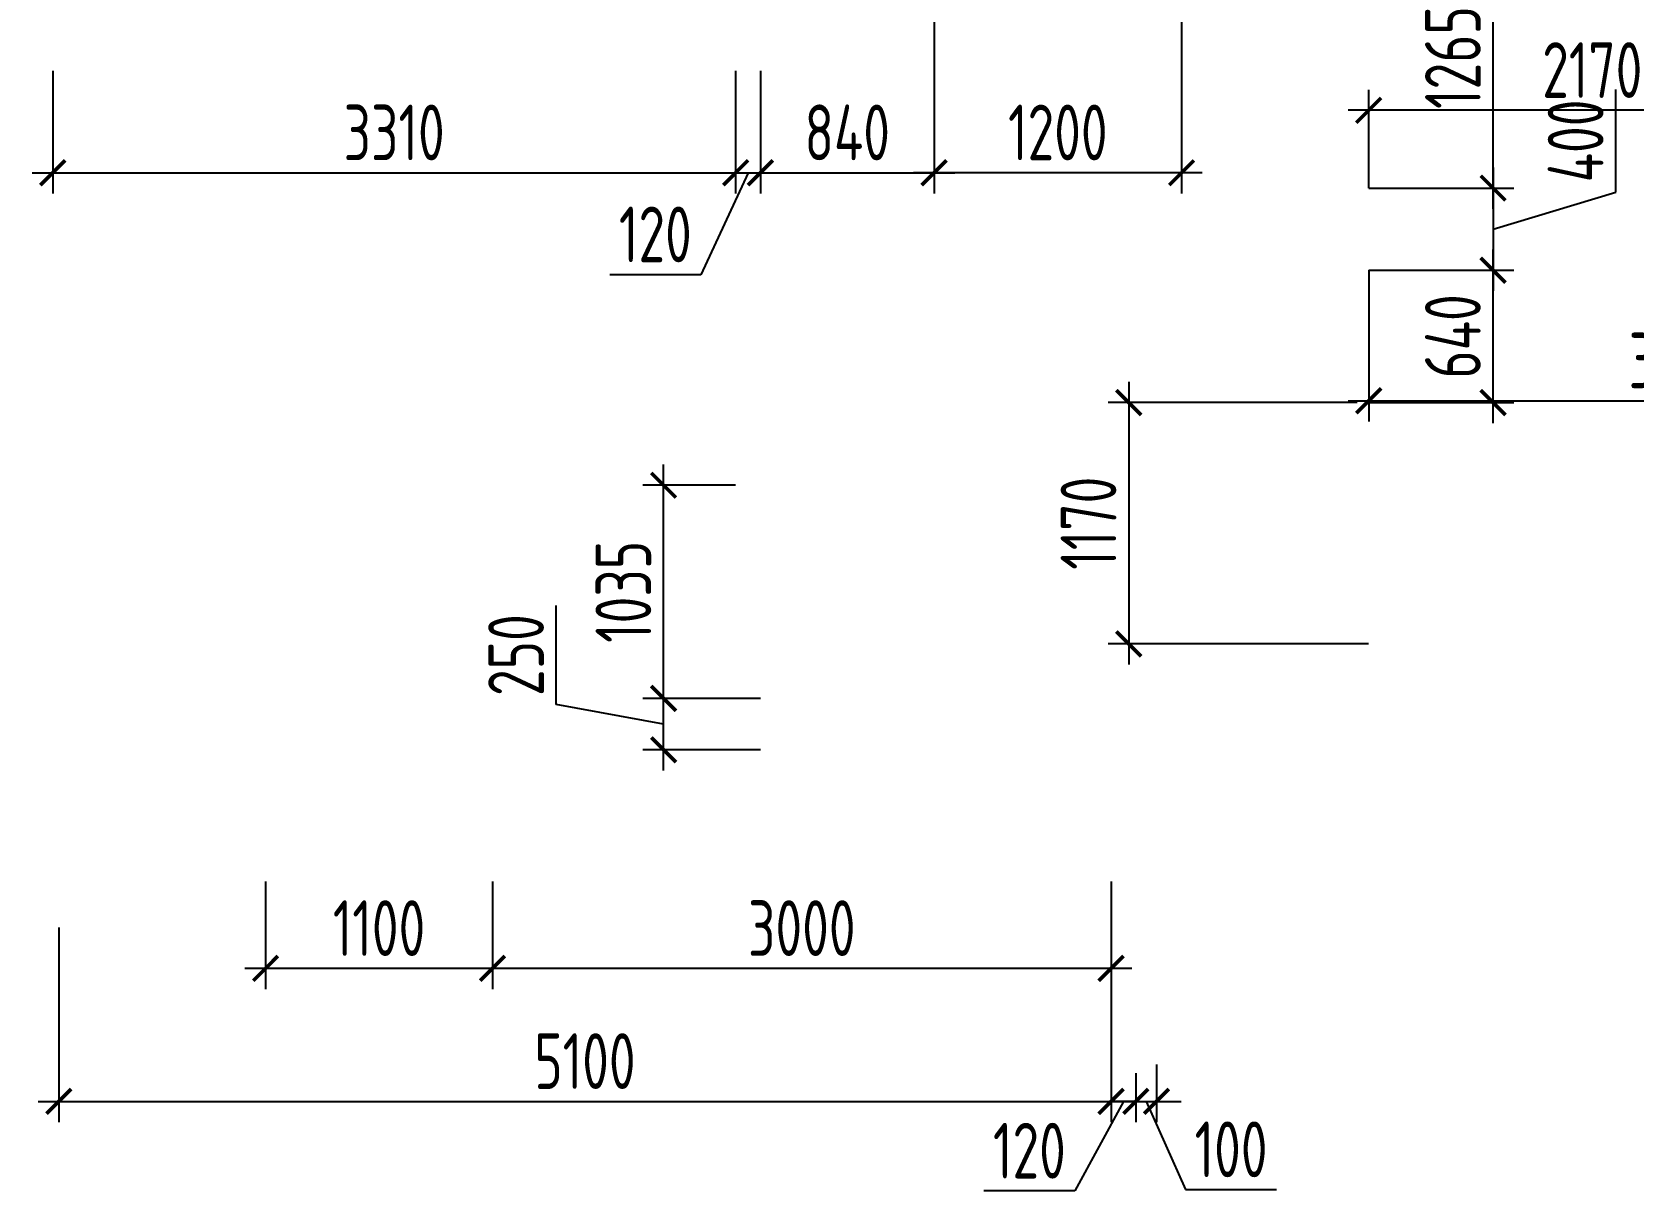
# Model space of a CAD drawing. Header units: millimetres. Extents: x -350007 to 536090, y -888 to 198380.
# Drawn here: x -291057 to -283291, y 59957 to 65572 of the extents above; entities that cross this region are included whole.
import ezdxf

# ---------------------------------------------------------------- set-up
doc = ezdxf.new("R2010")
doc.units = ezdxf.units.MM
doc.layers.add('АР_Размеры нов.', color=15, linetype='Continuous', lineweight=0)
doc.styles.add('ISOCPEUR', font='isocpeur.ttf', dxfattribs={"width": 0.7})
doc.dimstyles.new('R_100', dxfattribs={"dimtxt": 270, "dimasz": 120, "dimexe": 100, "dimexo": 0, "dimgap": 60, "dimtad": 1, "dimdec": 0, "dimrnd": 5, "dimzin": 0, "dimdsep": 46, "dimtxsty": 'ISOCPEUR', "dimblk": 'ARCHTICK', "dimcen": 0, "dimdle": 100, "dimclrd": 256, "dimclre": 256, "dimclrt": 256, "dimadec": 0, "dimazin": 0, "dimtfac": 2, "dimtdec": 0, "dimtofl": 0, "dimtmove": 1, "dimatfit": 3, "dimfxl": 1, "dimtvp": 3, "dimtolj": 1, "dimtzin": 0, "dimarcsym": 0})

# ---------------------------------------------------------------- blocks, each defined once
blk = doc.blocks.new('_ArchTick')
at = {"color": 0, "linetype": 'ByBlock', "const_width": 0.15}
blk.add_lwpolyline([(-0.5, -0.5), (0.5, 0.5)], dxfattribs=at)
blk = doc.blocks.new('*D2559')
at = {"layer": 'АР_Размеры нов.', "lineweight": -2, "ltscale": 100, "transparency": 16777216}
for p, q in [((-287995.1, 62243.1), (-287995.1, 63476.1)), ((-287645.7, 63376.1), (-288095.1, 63376.1)), ((-287645.6, 62343.1), (-288095.1, 62343.1))]:
    blk.add_line(p, q, dxfattribs=at)
at = {"layer": 'АР_Размеры нов.', "lineweight": -2, "ltscale": 100, "transparency": 16777216, "xscale": 120, "yscale": 120, "zscale": 120}
for p, rotation in [((-287995.1, 63376.1), 90), ((-287995.1, 62343.1), 270)]:
    blk.add_blockref('_ArchTick', p, dxfattribs=dict(at, rotation=rotation))
at = {"layer": 'АР_Размеры нов.', "ltscale": 100, "transparency": 16777216, "insert": (-288190.1, 62859.6), "char_height": 270, "attachment_point": 5, "rotation": 90, "style": 'ISOCPEUR'}
blk.add_mtext('\\A1;1035', dxfattribs=at)
blk = doc.blocks.new('*D2560')
at = {"layer": 'АР_Размеры нов.', "lineweight": -2, "ltscale": 100, "transparency": 16777216}
for p, q in [((-285740.2, 63876.4), (-285740.2, 62507.5)), ((-284632.7, 63776.4), (-285840.2, 63776.4)), ((-284577, 62607.5), (-285840.2, 62607.5))]:
    blk.add_line(p, q, dxfattribs=at)
at = {"layer": 'АР_Размеры нов.', "lineweight": -2, "ltscale": 100, "transparency": 16777216, "xscale": 120, "yscale": 120, "zscale": 120}
for p, rotation in [((-285740.2, 63776.4), 90), ((-285740.2, 62607.5), 270)]:
    blk.add_blockref('_ArchTick', p, dxfattribs=dict(at, rotation=rotation))
at = {"layer": 'АР_Размеры нов.', "ltscale": 100, "transparency": 16777216, "insert": (-285935.2, 63192), "char_height": 270, "attachment_point": 5, "rotation": 90, "style": 'ISOCPEUR'}
blk.add_mtext('\\A1;1170', dxfattribs=at)
blk = doc.blocks.new('*D2668')
at = {"layer": 'АР_Размеры нов.', "lineweight": -2, "ltscale": 100, "transparency": 16777216}
for p, q in [((-288515.1, 62313.6), (-288515.1, 62792.7)), ((-287995.1, 61994), (-287995.1, 62443.1)), ((-287995.1, 62218.6), (-288515.1, 62313.6)), ((-287525.5, 62343.1), (-288095.1, 62343.1)), ((-287525.5, 62094), (-288095.1, 62094))]:
    blk.add_line(p, q, dxfattribs=at)
at = {"layer": 'АР_Размеры нов.', "lineweight": -2, "ltscale": 100, "transparency": 16777216, "xscale": 120, "yscale": 120, "zscale": 120}
for p, rotation in [((-287995.1, 62343.1), 90), ((-287995.1, 62094), 270)]:
    blk.add_blockref('_ArchTick', p, dxfattribs=dict(at, rotation=rotation))
at = {"layer": 'АР_Размеры нов.', "ltscale": 100, "transparency": 16777216, "insert": (-288710.1, 62553.1), "char_height": 270, "attachment_point": 5, "rotation": 90, "style": 'ISOCPEUR'}
blk.add_mtext('\\A1;250', dxfattribs=at)
blk = doc.blocks.new('*D2918')
at = {"layer": 'АР_Размеры нов.', "lineweight": -2, "ltscale": 100, "transparency": 16777216}
for p, q in [((-286683.8, 65678.8), (-286683.8, 64790.3)), ((-285483.8, 65678.8), (-285483.8, 64790.3)), ((-285383.8, 64890.3), (-286783.8, 64890.3))]:
    blk.add_line(p, q, dxfattribs=at)
at = {"layer": 'АР_Размеры нов.', "lineweight": -2, "ltscale": 100, "transparency": 16777216, "xscale": 120, "yscale": 120, "zscale": 120, "rotation": 180}
blk.add_blockref('_ArchTick', (-286683.8, 64890.3), dxfattribs=at)
at = {"layer": 'АР_Размеры нов.', "lineweight": -2, "ltscale": 100, "transparency": 16777216, "xscale": 120, "yscale": 120, "zscale": 120}
blk.add_blockref('_ArchTick', (-285483.8, 64890.3), dxfattribs=at)
at = {"layer": 'АР_Размеры нов.', "ltscale": 100, "transparency": 16777216, "insert": (-286083.8, 65085.3), "char_height": 270, "attachment_point": 5, "style": 'ISOCPEUR'}
blk.add_mtext('\\A1;1200', dxfattribs=at)
blk = doc.blocks.new('*D2845')
at = {"layer": 'АР_Размеры нов.', "lineweight": -2, "ltscale": 500, "transparency": 16777216}
for p, q in [((-290926.8, 61233.3), (-290926.8, 60291)), ((-285825.7, 60975.7), (-285825.7, 60291)), ((-291026.8, 60391), (-285725.7, 60391))]:
    blk.add_line(p, q, dxfattribs=at)
at = {"layer": 'АР_Размеры нов.', "lineweight": -2, "ltscale": 500, "transparency": 16777216, "xscale": 120, "yscale": 120, "zscale": 120, "rotation": 180}
blk.add_blockref('_ArchTick', (-290926.8, 60391), dxfattribs=at)
at = {"layer": 'АР_Размеры нов.', "lineweight": -2, "ltscale": 500, "transparency": 16777216, "xscale": 120, "yscale": 120, "zscale": 120}
blk.add_blockref('_ArchTick', (-285825.7, 60391), dxfattribs=at)
at = {"layer": 'АР_Размеры нов.', "lineweight": 13, "ltscale": 500, "transparency": 16777216, "insert": (-288376.3, 60586), "char_height": 270, "attachment_point": 5, "style": 'ISOCPEUR'}
blk.add_mtext('\\A1;5100', dxfattribs=at)
blk = doc.blocks.new('*D2846')
at = {"layer": 'АР_Размеры нов.', "lineweight": -2, "ltscale": 500, "transparency": 16777216}
for p, q in [((-285825.7, 60975.7), (-285825.7, 60291)), ((-285705.5, 60527.7), (-285705.5, 60291)), ((-285765.6, 60391), (-286001.1, 59957)), ((-285925.7, 60391), (-285605.5, 60391)), ((-286001.1, 59957), (-286442.4, 59957))]:
    blk.add_line(p, q, dxfattribs=at)
at = {"layer": 'АР_Размеры нов.', "lineweight": -2, "ltscale": 500, "transparency": 16777216, "xscale": 120, "yscale": 120, "zscale": 120, "rotation": 180}
blk.add_blockref('_ArchTick', (-285825.7, 60391), dxfattribs=at)
at = {"layer": 'АР_Размеры нов.', "lineweight": -2, "ltscale": 500, "transparency": 16777216, "xscale": 120, "yscale": 120, "zscale": 120}
blk.add_blockref('_ArchTick', (-285705.5, 60391), dxfattribs=at)
at = {"layer": 'АР_Размеры нов.', "lineweight": 13, "ltscale": 500, "transparency": 16777216, "insert": (-286221.8, 60152), "char_height": 270, "attachment_point": 5, "style": 'ISOCPEUR'}
blk.add_mtext('\\A1;120', dxfattribs=at)
blk = doc.blocks.new('*D2847')
at = {"layer": 'АР_Размеры нов.', "lineweight": -2, "ltscale": 500, "transparency": 16777216}
for p, q in [((-285705.5, 60527.7), (-285705.5, 60291)), ((-285605.5, 60570.3), (-285605.5, 60291)), ((-285705.5, 60391), (-285825.5, 60391)), ((-285705.5, 60391), (-285605.5, 60391)), ((-285655.5, 60391), (-285464.7, 59963.5)), ((-285605.5, 60391), (-285485.5, 60391)), ((-285464.7, 59963.5), (-285023.4, 59963.5))]:
    blk.add_line(p, q, dxfattribs=at)
at = {"layer": 'АР_Размеры нов.', "lineweight": -2, "ltscale": 500, "transparency": 16777216, "xscale": 120, "yscale": 120, "zscale": 120}
blk.add_blockref('_ArchTick', (-285705.5, 60391), dxfattribs=at)
at = {"layer": 'АР_Размеры нов.', "lineweight": -2, "ltscale": 500, "transparency": 16777216, "xscale": 120, "yscale": 120, "zscale": 120, "rotation": 180}
blk.add_blockref('_ArchTick', (-285605.5, 60391), dxfattribs=at)
at = {"layer": 'АР_Размеры нов.', "lineweight": 13, "ltscale": 500, "transparency": 16777216, "insert": (-285244, 60158.5), "char_height": 270, "attachment_point": 5, "style": 'ISOCPEUR'}
blk.add_mtext('\\A1;100', dxfattribs=at)
blk = doc.blocks.new('*D2852')
at = {"layer": 'АР_Размеры нов.', "lineweight": -2, "ltscale": 500, "transparency": 16777216}
for p, q in [((-290956.8, 65384.5), (-290956.8, 64790.3)), ((-287645.7, 65384.5), (-287645.7, 64790.3)), ((-291056.8, 64890.3), (-287545.7, 64890.3))]:
    blk.add_line(p, q, dxfattribs=at)
at = {"layer": 'АР_Размеры нов.', "lineweight": -2, "ltscale": 500, "transparency": 16777216, "xscale": 120, "yscale": 120, "zscale": 120, "rotation": 180}
blk.add_blockref('_ArchTick', (-290956.8, 64890.3), dxfattribs=at)
at = {"layer": 'АР_Размеры нов.', "lineweight": -2, "ltscale": 500, "transparency": 16777216, "xscale": 120, "yscale": 120, "zscale": 120}
blk.add_blockref('_ArchTick', (-287645.7, 64890.3), dxfattribs=at)
at = {"layer": 'АР_Размеры нов.', "lineweight": 13, "ltscale": 500, "transparency": 16777216, "insert": (-289301.3, 65085.3), "char_height": 270, "attachment_point": 5, "style": 'ISOCPEUR'}
blk.add_mtext('\\A1;3310', dxfattribs=at)
blk = doc.blocks.new('*D2853')
at = {"layer": 'АР_Размеры нов.', "lineweight": -2, "ltscale": 500, "transparency": 16777216}
for p, q in [((-287645.7, 65384.5), (-287645.7, 64790.3)), ((-287525.5, 65384.5), (-287525.5, 64790.3)), ((-287585.6, 64890.3), (-287814.5, 64396.3)), ((-287745.7, 64890.3), (-287425.5, 64890.3)), ((-287814.5, 64396.3), (-288255.8, 64396.3))]:
    blk.add_line(p, q, dxfattribs=at)
at = {"layer": 'АР_Размеры нов.', "lineweight": -2, "ltscale": 500, "transparency": 16777216, "xscale": 120, "yscale": 120, "zscale": 120, "rotation": 180}
blk.add_blockref('_ArchTick', (-287645.7, 64890.3), dxfattribs=at)
at = {"layer": 'АР_Размеры нов.', "lineweight": -2, "ltscale": 500, "transparency": 16777216, "xscale": 120, "yscale": 120, "zscale": 120}
blk.add_blockref('_ArchTick', (-287525.5, 64890.3), dxfattribs=at)
at = {"layer": 'АР_Размеры нов.', "lineweight": 13, "ltscale": 500, "transparency": 16777216, "insert": (-288035.1, 64591.3), "char_height": 270, "attachment_point": 5, "style": 'ISOCPEUR'}
blk.add_mtext('\\A1;120', dxfattribs=at)
blk = doc.blocks.new('*D2854')
at = {"layer": 'АР_Размеры нов.', "lineweight": -2, "ltscale": 500, "transparency": 16777216}
for p, q in [((-287525.5, 65384.5), (-287525.5, 64790.3)), ((-286683.8, 65384.5), (-286683.8, 64790.3)), ((-287625.5, 64890.3), (-286583.8, 64890.3))]:
    blk.add_line(p, q, dxfattribs=at)
at = {"layer": 'АР_Размеры нов.', "lineweight": -2, "ltscale": 500, "transparency": 16777216, "xscale": 120, "yscale": 120, "zscale": 120, "rotation": 180}
blk.add_blockref('_ArchTick', (-287525.5, 64890.3), dxfattribs=at)
at = {"layer": 'АР_Размеры нов.', "lineweight": -2, "ltscale": 500, "transparency": 16777216, "xscale": 120, "yscale": 120, "zscale": 120}
blk.add_blockref('_ArchTick', (-286683.8, 64890.3), dxfattribs=at)
at = {"layer": 'АР_Размеры нов.', "lineweight": 13, "ltscale": 500, "transparency": 16777216, "insert": (-287104.7, 65085.3), "char_height": 270, "attachment_point": 5, "style": 'ISOCPEUR'}
blk.add_mtext('\\A1;840', dxfattribs=at)
blk = doc.blocks.new('*D2504')
at = {"layer": 'АР_Размеры нов.', "lineweight": -2, "ltscale": 500, "transparency": 16777216}
for p, q in [((-288824.6, 61455.7), (-288824.6, 60935.3)), ((-285825.7, 61455.7), (-285825.7, 60935.3)), ((-285725.7, 61035.3), (-288924.6, 61035.3))]:
    blk.add_line(p, q, dxfattribs=at)
at = {"layer": 'АР_Размеры нов.', "lineweight": -2, "ltscale": 500, "transparency": 16777216, "xscale": 120, "yscale": 120, "zscale": 120, "rotation": 180}
blk.add_blockref('_ArchTick', (-288824.6, 61035.3), dxfattribs=at)
at = {"layer": 'АР_Размеры нов.', "lineweight": -2, "ltscale": 500, "transparency": 16777216, "xscale": 120, "yscale": 120, "zscale": 120}
blk.add_blockref('_ArchTick', (-285825.7, 61035.3), dxfattribs=at)
at = {"layer": 'АР_Размеры нов.', "lineweight": 13, "ltscale": 500, "transparency": 16777216, "insert": (-287325.1, 61230.3), "char_height": 270, "attachment_point": 5, "style": 'ISOCPEUR'}
blk.add_mtext('\\A1;3000', dxfattribs=at)
blk = doc.blocks.new('*D2505')
at = {"layer": 'АР_Размеры нов.', "lineweight": -2, "ltscale": 500, "transparency": 16777216}
for p, q in [((-289924.6, 61455.7), (-289924.6, 60935.3)), ((-288824.6, 61455.7), (-288824.6, 60935.3)), ((-288724.6, 61035.3), (-290024.6, 61035.3))]:
    blk.add_line(p, q, dxfattribs=at)
at = {"layer": 'АР_Размеры нов.', "lineweight": -2, "ltscale": 500, "transparency": 16777216, "xscale": 120, "yscale": 120, "zscale": 120, "rotation": 180}
blk.add_blockref('_ArchTick', (-289924.6, 61035.3), dxfattribs=at)
at = {"layer": 'АР_Размеры нов.', "lineweight": -2, "ltscale": 500, "transparency": 16777216, "xscale": 120, "yscale": 120, "zscale": 120}
blk.add_blockref('_ArchTick', (-288824.6, 61035.3), dxfattribs=at)
at = {"layer": 'АР_Размеры нов.', "lineweight": 13, "ltscale": 500, "transparency": 16777216, "insert": (-289374.6, 61230.3), "char_height": 270, "attachment_point": 5, "style": 'ISOCPEUR'}
blk.add_mtext('\\A1;1100', dxfattribs=at)
blk = doc.blocks.new('*D7055')
at = {"layer": 'АР_Размеры нов.', "lineweight": -2, "transparency": 16777216}
for p, q in [((-284576.6, 64417.9), (-284576.6, 63685.3)), ((-281526.9, 64412.3), (-281526.9, 63685.3)), ((-284676.6, 63785.3), (-281426.9, 63785.3))]:
    blk.add_line(p, q, dxfattribs=at)
at = {"layer": 'АР_Размеры нов.', "lineweight": -2, "transparency": 16777216, "xscale": 120, "yscale": 120, "zscale": 120, "rotation": 180}
blk.add_blockref('_ArchTick', (-284576.6, 63785.3), dxfattribs=at)
at = {"layer": 'АР_Размеры нов.', "lineweight": -2, "transparency": 16777216, "xscale": 120, "yscale": 120, "zscale": 120}
blk.add_blockref('_ArchTick', (-281526.9, 63785.3), dxfattribs=at)
at = {"layer": 'АР_Размеры нов.', "transparency": 16777216, "insert": (-283051.7, 63980.3), "char_height": 270, "attachment_point": 5, "style": 'ISOCPEUR'}
blk.add_mtext('\\A1;3050', dxfattribs=at)
blk = doc.blocks.new('*D7064')
at = {"layer": 'АР_Размеры нов.', "lineweight": -2, "transparency": 16777216}
for p, q in [((-284576.8, 64815.7), (-284576.8, 65292.6)), ((-282408.7, 64815.7), (-282408.7, 65292.6)), ((-282308.7, 65192.6), (-284676.8, 65192.6))]:
    blk.add_line(p, q, dxfattribs=at)
at = {"layer": 'АР_Размеры нов.', "lineweight": -2, "transparency": 16777216, "xscale": 120, "yscale": 120, "zscale": 120, "rotation": 180}
blk.add_blockref('_ArchTick', (-284576.8, 65192.6), dxfattribs=at)
at = {"layer": 'АР_Размеры нов.', "lineweight": -2, "transparency": 16777216, "xscale": 120, "yscale": 120, "zscale": 120}
blk.add_blockref('_ArchTick', (-282408.7, 65192.6), dxfattribs=at)
at = {"layer": 'АР_Размеры нов.', "transparency": 16777216, "insert": (-283492.8, 65387.6), "char_height": 270, "attachment_point": 5, "style": 'ISOCPEUR'}
blk.add_mtext('\\A1;2170', dxfattribs=at)
blk = doc.blocks.new('*D7065')
at = {"layer": 'АР_Размеры нов.', "lineweight": -2, "transparency": 16777216}
for p, q in [((-283973.7, 64715.7), (-283973.7, 66180.9)), ((-284577, 66080.9), (-283873.7, 66080.9)), ((-284576.8, 64815.7), (-283873.7, 64815.7))]:
    blk.add_line(p, q, dxfattribs=at)
at = {"layer": 'АР_Размеры нов.', "lineweight": -2, "transparency": 16777216, "xscale": 120, "yscale": 120, "zscale": 120}
for p, rotation in [((-283973.7, 66080.9), 90), ((-283973.7, 64815.7), 270)]:
    blk.add_blockref('_ArchTick', p, dxfattribs=dict(at, rotation=rotation))
at = {"layer": 'АР_Размеры нов.', "transparency": 16777216, "insert": (-284168.7, 65448.3), "char_height": 270, "attachment_point": 5, "rotation": 90, "style": 'ISOCPEUR'}
blk.add_mtext('\\A1;1265', dxfattribs=at)
blk = doc.blocks.new('*D7070')
at = {"layer": 'АР_Размеры нов.', "lineweight": -2, "transparency": 16777216}
for p, q in [((-283378.7, 64795.3), (-283378.7, 65293.3)), ((-283973.7, 64915.7), (-283973.7, 64317.9)), ((-284576.8, 64815.7), (-283873.7, 64815.7)), ((-283973.7, 64616.8), (-283378.7, 64795.3)), ((-284576.6, 64417.9), (-283873.7, 64417.9))]:
    blk.add_line(p, q, dxfattribs=at)
at = {"layer": 'АР_Размеры нов.', "lineweight": -2, "transparency": 16777216, "xscale": 120, "yscale": 120, "zscale": 120}
for p, rotation in [((-283973.7, 64815.7), 90), ((-283973.7, 64417.9), 270)]:
    blk.add_blockref('_ArchTick', p, dxfattribs=dict(at, rotation=rotation))
at = {"layer": 'АР_Размеры нов.', "transparency": 16777216, "insert": (-283573.7, 65044.3), "char_height": 270, "attachment_point": 5, "rotation": 90, "style": 'ISOCPEUR'}
blk.add_mtext('\\A1;400', dxfattribs=at)
blk = doc.blocks.new('*D7071')
at = {"layer": 'АР_Размеры нов.', "lineweight": -2, "transparency": 16777216}
for p, q in [((-283973.7, 63676.4), (-283973.7, 64517.9)), ((-284576.6, 64417.9), (-283873.7, 64417.9)), ((-284576.3, 63776.4), (-283873.7, 63776.4))]:
    blk.add_line(p, q, dxfattribs=at)
at = {"layer": 'АР_Размеры нов.', "lineweight": -2, "transparency": 16777216, "xscale": 120, "yscale": 120, "zscale": 120}
for p, rotation in [((-283973.7, 64417.9), 90), ((-283973.7, 63776.4), 270)]:
    blk.add_blockref('_ArchTick', p, dxfattribs=dict(at, rotation=rotation))
at = {"layer": 'АР_Размеры нов.', "transparency": 16777216, "insert": (-284168.7, 64097.2), "char_height": 270, "attachment_point": 5, "rotation": 90, "style": 'ISOCPEUR'}
blk.add_mtext('\\A1;640', dxfattribs=at)

msp = doc.modelspace()

# ---------------------------------------------------------------- dimensions: what is measured, and where the dimension line sits
at = {"layer": 'АР_Размеры нов.'}
for base, p1, p2, picture, middle in [((-283973.7, 66080.9), (-284576.8, 64815.7), (-284577, 66080.9), '*D7065', (-284168.7, 65448.3)), ((-283973.7, 64417.9), (-284576.8, 64815.7), (-284576.6, 64417.9), '*D7070', (-283573.7, 64855.3)), ((-283973.7299, 64417.911), (-284576.284, 63776.4202), (-284576.5994, 64417.911), '*D7071', (-284168.7299, 64097.1656))]:
    dim = msp.add_linear_dim(base=base, p1=p1, p2=p2, angle=90, dimstyle='R_100', override={"dimpost": '\\X'}, dxfattribs=at)
    dim.commit()
    dim.dimension.update_dxf_attribs({"geometry": picture, "text_midpoint": middle})
at = {"layer": 'АР_Размеры нов.', "ltscale": 100}
dim = msp.add_linear_dim(base=(-286683.8, 64890.3), p1=(-285483.8, 65678.8), p2=(-286683.8, 65678.8), dimstyle='R_100', override={"dimpost": '\\X', "dimfxl": 2.5, "dimarcsym": 2}, dxfattribs=at)
dim.commit()
dim.dimension.update_dxf_attribs({"geometry": '*D2918', "text_midpoint": (-286083.8, 65085.3)})
at = {"layer": 'АР_Размеры нов.'}
for base, p1, p2, picture, middle in [((-284576.8, 65192.6), (-282408.7, 64815.7), (-284576.8, 64815.7), '*D7064', (-283492.8, 65387.6)), ((-281526.9, 63785.3), (-284576.6, 64417.9), (-281526.9, 64412.3), '*D7055', (-283051.7, 63980.3))]:
    dim = msp.add_linear_dim(base=base, p1=p1, p2=p2, dimstyle='R_100', override={"dimpost": '\\X'}, dxfattribs=at)
    dim.commit()
    dim.dimension.update_dxf_attribs({"geometry": picture, "text_midpoint": middle})
at = {"layer": 'АР_Размеры нов.', "lineweight": 13, "ltscale": 500}
for base, p1, p2, picture, middle in [((-287645.7, 64890.3), (-290956.8, 65384.5), (-287645.7, 65384.5), '*D2852', (-289301.3, 65085.3)), ((-286683.8, 64890.3), (-287525.5, 65384.5), (-286683.8, 65384.5), '*D2854', (-287104.7, 65085.3)), ((-289924.6, 61035.3), (-288824.6, 61455.7), (-289924.6, 61455.7), '*D2505', (-289374.6, 61230.3)), ((-288824.6, 61035.3), (-285825.7, 61455.7), (-288824.6, 61455.7), '*D2504', (-287325.1, 61230.3)), ((-285825.7, 60391), (-290926.8, 61233.3), (-285825.7, 60975.7), '*D2845', (-288376.3, 60586))]:
    dim = msp.add_linear_dim(base=base, p1=p1, p2=p2, dimstyle='R_100', override={"dimpost": '\\X'}, dxfattribs=at)
    dim.commit()
    dim.dimension.update_dxf_attribs({"geometry": picture, "text_midpoint": middle})
for base, p1, p2, picture, middle in [((-287525.5, 64890.3), (-287645.7, 65384.5), (-287525.5, 65384.5), '*D2853', (-287874.5, 64396.3)), ((-285705.5, 60391), (-285825.7, 60975.7), (-285705.5, 60527.7), '*D2846', (-286061.1, 59957)), ((-285605.5, 60391), (-285705.5, 60527.7), (-285605.5, 60570.3, -1.4), '*D2847', (-285404.7, 59963.5))]:
    dim = msp.add_linear_dim(base=base, p1=p1, p2=p2, dimstyle='R_100', override={"dimpost": '\\X'}, dxfattribs=at)
    dim.commit()
    dim.dimension.update_dxf_attribs({"geometry": picture, "text_midpoint": middle, "dimtype": 160})
at = {"layer": 'АР_Размеры нов.', "ltscale": 100}
for base, p1, p2, picture, middle in [((-285740.2, 62607.5), (-284632.7, 63776.4), (-284577, 62607.5), '*D2560', (-285935.2, 63192)), ((-287995.1, 63376.1), (-287645.6, 62343.1), (-287645.7, 63376.1), '*D2559', (-288190.1, 62859.6))]:
    dim = msp.add_linear_dim(base=base, p1=p1, p2=p2, angle=90, dimstyle='R_100', override={"dimpost": '\\X', "dimfxl": 2.5, "dimarcsym": 2}, dxfattribs=at)
    dim.commit()
    dim.dimension.update_dxf_attribs({"geometry": picture, "text_midpoint": middle})
dim = msp.add_linear_dim(base=(-287995.1, 62343.1), p1=(-287525.5, 62094), p2=(-287525.5, 62343.1), angle=90, dimstyle='R_100', override={"dimpost": '\\X', "dimfxl": 2.5, "dimarcsym": 2}, dxfattribs=at)
dim.commit()
dim.dimension.update_dxf_attribs({"geometry": '*D2668', "text_midpoint": (-288515.1, 62373.6), "dimtype": 160})

doc.saveas('drawing.dxf')
